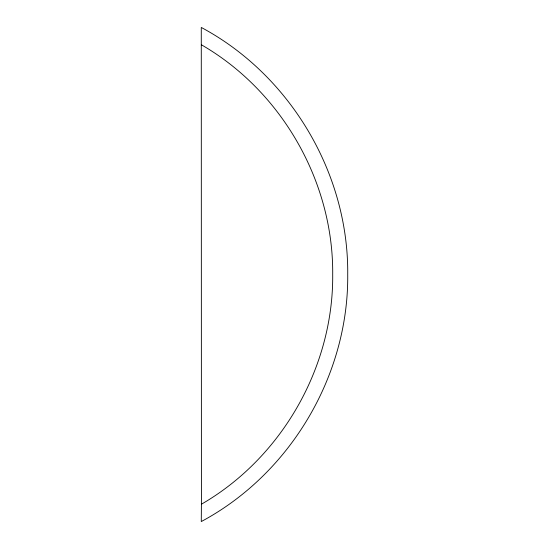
<?xml version="1.0" encoding="UTF-8"?>
<svg xmlns="http://www.w3.org/2000/svg" width="549" height="549" viewBox="0 0 549 549"><rect width="100%" height="100%" fill="white"/><g stroke="black" fill="none" stroke-linecap="round" stroke-linejoin="round"><path stroke-width="0.82" d="M201.414 504.208L201.277 521.55C290.291 473.959 348.69 375.427 347.723 274.5C348.69 173.573 290.291 75.041 201.277 27.45L201.414 504.208C281.678 457.88 333.518 367.171 332.701 274.5C333.518 181.829 281.678 91.12 201.414 44.792"/></g></svg>
